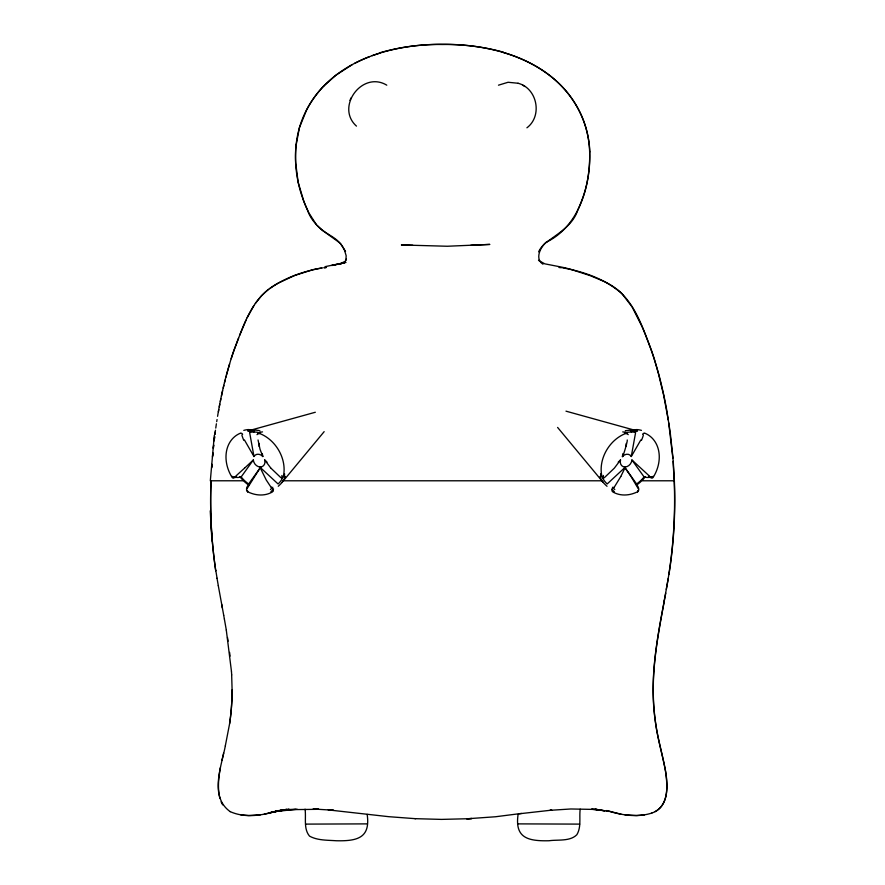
<?xml version="1.0" encoding="UTF-8"?>
<svg xmlns="http://www.w3.org/2000/svg" width="885" height="885" viewBox="0 0 885 885"><rect width="100%" height="100%" fill="white"/><g stroke="black" fill="none" stroke-linecap="round" stroke-linejoin="round"><path stroke-width="1.33" d="M305.059 809.178C306.31 817.895 303.312 828.648 309.507 836.104C317.383 840.551 327.417 840.108 336.256 840.75C357.418 841.226 370.616 837.929 367.164 814.377M518.09 814.377C514.639 837.929 527.836 841.226 548.988 840.75C557.926 839.456 570.006 841.657 576.854 834.71C581.478 827.066 579.111 817.552 580.184 809.178M242.944 480.776L210.331 480.787L214.314 435.254M211.681 467.844L211.902 464.614M211.803 467.014L211.991 464.271M212.489 457.069L212.865 452.766M212.643 456.029L212.887 453.286M213.285 448.463L213.617 445.232M213.418 447.799L213.705 445.055M296.165 144.941L299.395 127.717L306.675 109.729A103.445 103.445 0 0 1 325.912 83.854C338.291 71.762 353.491 62.813 369.598 56.629M214.104 440.929L214.624 436.637M214.325 439.579L214.657 436.836M214.9 434.491L215.464 430.21M215.011 434.104L215.365 431.371M215.763 428.074L216.382 423.793M668.783 574.575L669.359 570.858A480.013 480.013 0 0 0 674.193 480.787M216.714 421.658L217.046 419.534M231.66 674.868L232.102 689.935A228.618 228.618 0 0 1 229.613 723.664L225.321 745.867M668.341 578.248L664.259 600.517M217.566 416.337L218.108 413.14M627.211 439.978C628.096 440.863 620.285 465.422 622.974 453.518M225.332 745.878C221.383 766.675 209.148 796.555 230.189 811.645M218.296 412.078L218.661 409.954A440.896 440.896 0 0 1 226.073 376.236M220.365 767.671C218.562 777.771 217.389 788.325 219.923 798.403M666.283 589.421L669.514 570.814A479.836 479.836 0 0 0 674.359 480.787L673.253 461.384L668.684 422.753M218.307 412.31L218.794 409.589M622.432 456.527A6.748 5.421 -57.1 0 1 631.27 456.527L635.618 432.466A30.234 24.282 -57.1 0 0 631.282 431.991A30.311 24.349 -57.1 0 0 627.056 432.411M665.763 593.083C659.657 625.053 653.119 657.245 653.141 689.935A228.618 228.618 0 0 0 655.63 723.664C657.909 739.794 662.611 755.425 665.608 771.399C668.02 785.935 668.96 807.408 651.758 813.072M664.403 600.495C658.916 630.02 653.196 659.756 653.252 689.902A228.916 228.916 0 0 0 655.73 723.676C657.953 739.794 662.832 755.381 665.531 771.399C667.445 785.017 669.215 803.879 655.066 811.645M219.292 406.879L219.812 404.18M220.343 401.469L220.885 398.77M221.449 396.071L222.622 390.694M221.914 760.37L223.628 753.135M223.241 388.006L223.872 385.318M224.513 382.641L225.177 379.964M386.778 85.181C362.308 70.313 335.149 107.03 356.456 126.112M226.361 375.185L230.852 359.642A298.079 298.079 0 0 1 233.917 350.427C241.904 329.884 248.63 307.338 265.356 291.984C281.541 278.808 302.239 271.319 322.649 267.878M345.902 260.4L346.168 255.754L344.575 250.455A29.039 29.039 0 0 0 337.141 240.266M346.433 258.918L344.32 262.823M350.029 100.425L350.88 98.047M238.607 337.993L234.713 348.314A339.198 339.198 0 0 0 231.184 358.746M239.614 335.426L246.03 320.193M640.806 439.978L631.304 456.483M284.937 477.601L285.202 476.572M538.622 251.838L539.164 250.72M620.827 476.44L625.053 467.756L631.027 476.473M620.794 476.506L614.444 486.883M247.203 317.704L253.873 305.624M345.493 261.374L344.929 262.248M539.474 250.167L539.795 249.614A27.9 27.9 0 0 1 545.569 242.955C557.86 233.54 572.772 225.73 577.883 209.856A159.046 159.046 0 0 0 581.655 200.773C586.434 188.759 588.934 175.872 589.598 162.984A131.566 131.566 0 0 0 589.687 153.238C589.377 138.137 585.737 123.081 578.613 109.729A103.468 103.468 0 0 0 559.364 83.854C535.923 61.065 503.598 49.892 471.672 45.976A238.861 238.861 0 0 0 442.622 44.272A238.861 238.861 0 0 0 413.583 45.954C393.161 48.531 372.917 53.863 354.586 63.377M246.76 489.106L260.201 467.756L266.241 479.991L270.799 486.883M649.081 475.754L631.934 459.979A6.748 5.421 -57.1 0 1 624.965 466.981A6.748 5.421 -57.1 0 1 620.518 459.979L614.323 468.165L604.333 477.701M267.027 462.103L264.726 459.979A6.748 5.421 57.1 0 1 260.29 466.981A6.748 5.421 57.1 0 1 253.32 459.979L241.162 476.938A30.145 24.216 57.1 0 0 248.641 483.962L260.832 466.948M255.311 303.444L261.374 295.878L268.454 289.262M645.442 476.572L644.634 477.601A31.849 25.588 -57.1 0 1 636.702 484.958M281.961 482.502L324.153 431.648M278.255 486.263L279.66 484.958A31.882 25.61 57.1 0 0 284.926 477.579M253.32 459.979L244.968 467.778M236.162 475.754L244.603 468.088M323.656 86.155L335.979 75.148L352.153 64.671M546.764 241.716C540.658 246.649 534.33 258.774 542.992 264.217M618.228 462.103L620.518 459.979M625.518 466.948L607.176 483.962A30.145 24.216 -57.1 0 1 602.419 477.491M526.918 127.805C542.759 115.968 537.239 88.135 518.068 83.256M254.194 430.088L253.895 431.36A2.898 1.527 -90 0 0 253.973 431.991A30.311 24.349 57.1 0 1 257.911 432.367M546.62 242.059C579.288 225.941 590.45 185.883 589.675 151.855M269.615 288.554L271.85 286.983A86.42 86.42 0 0 1 278.332 283.045L294.727 275.467L312.626 269.77M343.955 261.827L339.729 264.228L340.703 263.774M498.476 85.181L508.078 82.272L518.068 83.256M260.035 431.006L258.94 430.541A31.882 25.61 57.1 0 0 249.603 430.541L247.767 430.995M372.242 55.644L380.085 53.011M651.836 813.061C637.089 817.828 621.137 815.096 606.701 810.56M344.818 262.48L338.081 264.394M339.42 264.018L343.413 262.9L324.972 266.673M248.209 430.862L315.326 412.255M268.963 812.994L280.855 810.262M280.988 810.206L270.788 812.496L286.873 809.31L284.362 809.808M345.98 262.447L331.72 265.5L341.09 263.597M264.128 814.233L278.554 810.56C263.088 815.328 245.477 818.492 230.166 811.622M626.303 430.541L625.219 431.006M281.839 810.295L273.034 812.01L289.141 809.277L275.5 811.534L295.678 809.377M521.519 813.437L495.512 816.755L466.705 818.802L471.827 818.536L469.647 818.658M519.152 813.791L551.72 810.14L549.95 810.328L570.803 808.978L597.253 809.487L591.512 809.233L604.743 810.76L594.986 809.277L608.526 811.423M644.446 814.886L636.536 815.539L624.899 814.831M260.378 814.819L248.74 815.539L240.864 814.886M324.485 267.69L326.023 267.513M323.877 267.746L326.344 267.491M468.973 818.702L441.515 819.399L414.888 818.658M297.15 809.211L285.623 809.698L318.766 809.31L313.08 808.99L333.479 810.229L328.258 809.897L388.681 816.678L415.574 818.691M470.776 245.278L489.847 244.415L447.301 246.251L401.381 244.957L412.742 245.267M305.557 824.112L366.888 823.88M282.702 480.787L602.541 480.787M642.554 480.787L674.37 480.787M518.356 823.88L579.697 824.112M558.999 267.491L561.455 267.746M562.683 267.878C583.79 271.551 605.473 279.184 621.724 293.543C637.167 309.031 643.76 330.525 651.448 350.427A298.156 298.156 0 0 1 654.513 359.642L659.004 375.196A440.951 440.951 0 0 1 666.704 409.965L670.211 432.356L672.998 458.153M621.17 814.233L606.756 810.572M635.651 430.541L637.554 431.006M637.045 430.862L565.991 411.16M502.934 52.348C525.07 58.819 546.288 69.937 562.252 86.819A99.905 99.905 0 0 1 589.819 151.855M631.06 430.088L631.359 431.36A2.898 1.527 -90 0 1 631.282 431.991M522.725 85.181L524.894 86.487M330.304 235.454L322.295 230.399L317.361 225.852M330.89 235.808L332.063 236.538M249.161 485.367L248.541 484.958A31.849 25.588 57.1 0 1 240.62 477.601L239.802 476.572M332.638 236.914L333.225 237.302M333.8 237.689L336.599 239.813M280.91 477.701L270.932 468.165M259.736 466.948L278.067 483.962A30.145 24.216 57.1 0 0 282.835 477.491M340.028 243.154C327.704 233.607 312.549 225.885 307.427 209.856A159.034 159.034 0 0 1 303.655 200.773L298.134 182.233L295.701 162.984A131.555 131.555 0 0 1 295.612 153.238C295.911 137.606 299.849 122.03 307.438 108.335A103.744 103.744 0 0 1 323.644 86.144M270.666 467.877L264.726 459.979M599.997 476.506L600.318 477.601A31.849 25.588 -57.1 0 0 605.583 484.958L607.022 486.296M557.605 427.433L603.293 482.502M340.769 243.873L345.526 251.406M316.476 224.823L309.02 213.13A119.973 119.973 0 0 1 303.002 199.147L301.254 193.937A123.225 123.225 0 0 1 296.044 144.93M631.934 459.979L644.092 476.938A30.145 24.216 -57.1 0 1 636.614 483.962L624.412 466.948M638.494 489.106L631.215 476.783M221.095 801.799L222.677 804.874M262.281 453.518L262.823 456.527A6.748 5.421 57.1 0 0 253.973 456.527L244.448 439.978M262.823 456.527L260.035 449.315L258.044 439.978M649.302 344.763L645.287 334.408A390.373 390.373 0 0 0 642.079 326.731L632.1 306.918L622.022 293.731A51.341 51.341 0 0 0 617.94 290.037L613.493 286.762A82.582 82.582 0 0 0 604.4 281.596L590.218 275.644L570.847 269.361A130.195 130.195 0 0 0 559.021 266.606L544.817 263.841L538.81 260.577A5.332 5.332 0 0 1 538.511 260.201M259.294 446.471L259.316 446.582A38.21 1.814 81.9 0 0 259.017 443.429M221.648 604.189L222.323 607.884M223.717 615.296L218.285 585.671M253.973 456.527L249.625 432.466A30.234 24.282 57.1 0 1 253.962 431.991M223.684 615.285L224.381 618.991M224.359 618.98L226.317 630.098M218.318 585.715L217.024 578.248M226.294 630.087L231.427 671.118M668.252 420.01L663.706 395.429L658.495 373.846A387.796 387.796 0 0 0 656.25 365.837L655.453 363.182A318.733 318.733 0 0 0 649.302 344.752M217.057 578.292L215.863 570.814M227.5 637.51L228.064 641.227M229.602 652.4L230.045 656.128M673.087 461.373L674.204 480.776M231.45 671.151L231.682 674.912M210.243 510.833L211.935 540.812M232.069 689.902A228.916 228.916 0 0 1 229.591 723.676M503.012 52.082A216.593 216.593 0 0 0 442.633 44.504A214.922 214.922 0 0 0 379.997 52.713M225.896 377.298A339.198 339.198 0 0 1 229.569 364.023M313.279 269.604A102.538 102.538 0 0 1 321.52 268.078M272.812 487.248A14.005 0.962 -42.8 0 1 270.445 489.505M246.517 489.084A14.005 8.75 2.4 0 1 249.293 484.283M272.857 489.007A36.927 34.415 16 0 1 270.91 486.805M234.824 477.778A36.927 22.623 -21.4 0 1 236.516 475.865M241.074 476.794A14.005 10.045 49.1 0 1 234.436 477.026M257.015 434.657A14.005 3.463 5.1 0 1 260.101 433.351M249.05 431.272A14.005 2.047 -21.6 0 1 252.302 431.426M243.806 440.343A38.21 34.769 -62 0 1 241.87 434.989M272.591 491.839A33.553 26.959 57.1 0 1 247.822 491.839M240.244 433.263A33.553 26.959 57.1 0 0 231.881 477.037A1.858 1.538 61.7 0 0 233.662 478.132M259.017 433.263A33.553 26.959 57.1 0 1 283.2 477.037M243.784 430.364A13.021 2.589 -21.8 0 1 250.134 429.999M236.472 477.026A13.021 9.447 49.4 0 1 231.903 476.351M240.753 433.163A1.858 1.493 57.1 0 1 242.623 434.347M257.867 433.285A1.858 1.516 49.7 0 1 258.685 433.23M258.564 433.196A13.021 3.02 5.9 0 1 262.535 431.891M247.49 491.839A13.021 8.308 -1.3 0 1 247.579 490.755M273.576 489.062A13.021 1.139 -43.3 0 1 270.898 491.695M247.7 491.673A1.858 1.493 57.1 0 1 246.539 489.693M282.315 478.221A14.005 2.699 -74.4 0 1 281.884 475.477M284.893 477.767A13.021 2.235 -77.3 0 1 284.572 473.796M282.381 478.022A1.858 1.493 57.1 0 1 281.64 478.088M272.945 489.372A1.858 1.438 60.6 0 1 273.022 491.363M614.809 489.505A14.005 0.962 42.8 0 1 612.442 487.248M635.95 484.283A14.005 8.75 -2.4 0 1 638.727 489.084M614.334 486.805A36.927 34.415 -16 0 1 612.398 489.007M648.727 475.865A36.927 22.623 21.4 0 1 650.431 477.778M650.818 477.026A14.005 10.045 -49.1 0 1 644.18 476.794M625.916 446.438A38.21 1.814 -81.9 0 1 626.237 443.429M624.821 433.285A14.005 3.463 -5.1 0 1 628.228 434.657M632.952 431.426A14.005 2.047 21.6 0 1 636.193 431.272M603.36 475.477A14.005 2.699 74.4 0 1 602.619 478.519M643.384 434.989A38.21 34.769 62 0 1 641.448 440.343M645.01 433.263A33.553 26.959 -57.1 0 1 653.373 477.037A1.858 1.538 -61.7 0 1 651.581 478.132M637.421 491.839A33.553 26.959 -57.1 0 1 612.652 491.839M602.054 477.037A33.553 26.959 -57.1 0 1 626.237 433.263M635.12 429.999A13.021 2.589 21.8 0 1 641.459 430.364M653.34 476.351A13.021 9.447 -49.4 0 1 648.771 477.026M626.326 430.619A31.849 25.588 -57.1 0 1 635.651 430.619M642.632 434.347A1.858 1.493 -57.1 0 1 644.49 433.163M626.558 433.23A1.858 1.516 -49.7 0 1 627.376 433.285M622.719 431.891A13.021 3.02 -5.9 0 1 626.691 433.196M637.665 490.755A13.021 8.308 1.3 0 1 637.764 491.839M614.356 491.695A13.021 1.139 43.3 0 1 611.668 489.062M638.704 489.693A1.858 1.493 -57.1 0 1 637.554 491.673M600.683 473.796A13.021 2.235 77.3 0 1 600.362 477.767M603.603 478.088A1.858 1.493 -57.1 0 1 602.873 478.022M612.232 491.363A1.858 1.438 -60.6 0 1 612.309 489.372M211.039 480.787A479.814 479.814 0 0 0 215.752 570.825A480.013 480.013 0 0 1 211.061 480.787"/></g></svg>
